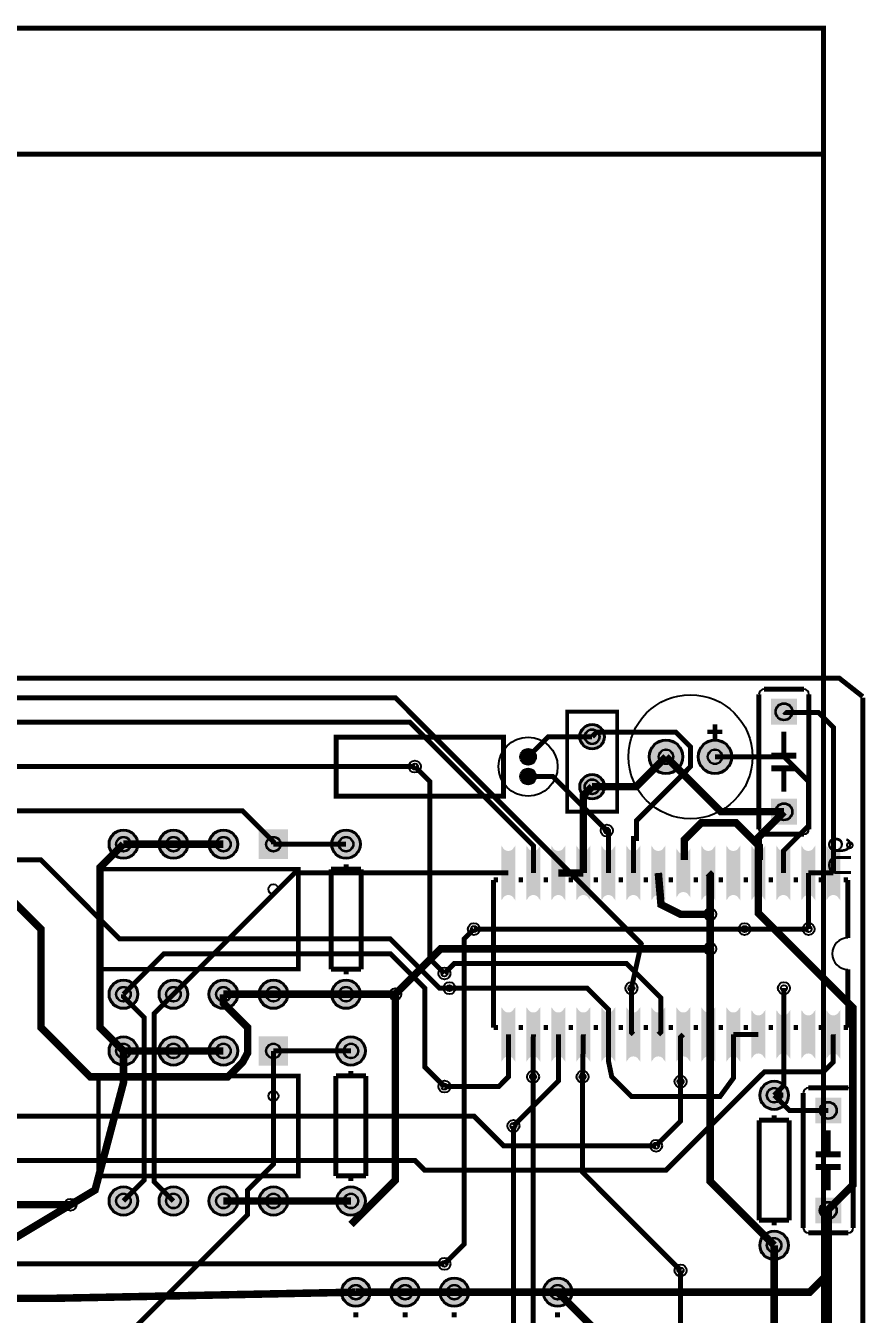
# Model space of a CAD drawing. Extents: x -5 to 4336, y -4444 to 320.
# Drawn here: x 2657 to 4336, y -2256 to 320 of the extents above; entities that cross this region are included whole.
import ezdxf

# ---------------------------------------------------------------- set-up
doc = ezdxf.new("R2010")
doc.units = 9
for name, color, linetype, true_color in [('BoardOutLine', 7, 'Continuous', 0xff00ff), ('BottomLayer', 7, 'Continuous', 0xff9900), ('BottomSilkLayer', 7, 'Continuous', 0x66cc33), ('BottomSolderMaskLayer', 7, 'Continuous', 0xaa00ff), ('Hole', 7, 'Continuous', 0x222222), ('Multi-Layer', 7, 'Continuous', 0xc0c0c0), ('TopLayer', 7, 'Continuous', 0xff0000), ('TopPasteMaskLayer', 7, 'Continuous', 0x808080), ('TopSilkLayer', 7, 'Continuous', 0xffcc00), ('TopSolderMaskLayer', 7, 'Continuous', 0x800080)]:
    doc.layers.add(name, color=color, linetype=linetype, true_color=true_color)
doc.styles.get("Standard").update_dxf_attribs({"font": 'arial.ttf'})

msp = doc.modelspace()

# ---------------------------------------------------------------- hatches: boundary and pattern name
at = {"layer": 'BottomSolderMaskLayer'}
for points in [[(4199.1, -1025.7), (4199.1, -1077.4), (4147.4, -1077.4), (4147.4, -1025.7)], [(3763.9, -1101.6, 1), (3814.9, -1101.6, 1)], [(3902.7, -1141.7, 1), (3971.7, -1141.7, 1)], [(4000.7, -1141.7, 1), (4069.7, -1141.7, 1)], [(3645.6, -1141.7, 1), (3677.2, -1141.7, 1)], [(3645.6, -1181.1, 1), (3677.2, -1181.1, 1)], [(3763.9, -1201.6, 1), (3814.9, -1201.6, 1)], [(4199.1, -1225.7), (4199.1, -1277.4), (4147.4, -1277.4), (4147.4, -1225.7)], [(2822.5, -1316.5, 1), (2881.5, -1316.5, 1)], [(2922.5, -1316.5, 1), (2981.5, -1316.5, 1)], [(3022.5, -1316.5, 1), (3081.5, -1316.5, 1)], [(3181.5, -1346), (3122.5, -1346), (3122.5, -1287), (3181.5, -1287)], [(3267.8, -1316.5, 1), (3326.8, -1316.5, 1)], [(2822.5, -1616.5, 1), (2881.5, -1616.5, 1)], [(2922.5, -1616.5, 1), (2981.5, -1616.5, 1)], [(3022.5, -1616.5, 1), (3081.5, -1616.5, 1)], [(3122.5, -1616.5, 1), (3181.5, -1616.5, 1)], [(3267.8, -1616.5, 1), (3326.8, -1616.5, 1)], [(2822.5, -1729.9, 1), (2881.5, -1729.9, 1)], [(2922.5, -1729.9, 1), (2981.5, -1729.9, 1)], [(3022.5, -1729.9, 1), (3081.5, -1729.9, 1)], [(3181.5, -1759.4), (3122.5, -1759.4), (3122.5, -1700.4), (3181.5, -1700.4)], [(3277.6, -1729.9, 1), (3336.6, -1729.9, 1)], [(4124, -1818.5, 1), (4183, -1818.5, 1)], [(4287.7, -1823), (4287.7, -1874.7), (4236, -1874.7), (4236, -1823)], [(2822.5, -2029.9, 1), (2881.5, -2029.9, 1)], [(2922.5, -2029.9, 1), (2981.5, -2029.9, 1)], [(3022.5, -2029.9, 1), (3081.5, -2029.9, 1)], [(3122.5, -2029.9, 1), (3181.5, -2029.9, 1)], [(3277.6, -2029.9, 1), (3336.6, -2029.9, 1)], [(4287.7, -2023), (4287.7, -2074.7), (4236, -2074.7), (4236, -2023)], [(4124, -2118.5, 1), (4183, -2118.5, 1)], [(3287.4, -2212.2, 1), (3346.4, -2212.2, 1)], [(3385.8, -2212.2, 1), (3444.8, -2212.2, 1)], [(3484.3, -2212.2, 1), (3543.3, -2212.2, 1)], [(3691, -2212.2, 1), (3750, -2212.2, 1)]]:
    msp.add_hatch(color=256, dxfattribs=at).paths.add_polyline_path(points)
at = {"layer": 'Multi-Layer'}
for points in [[(4197.1, -1027.7), (4197.1, -1075.4), (4149.4, -1075.4), (4149.4, -1027.7)], [(3765.9, -1101.6, 1), (3812.9, -1101.6, 1)], [(3647.6, -1141.7, 1), (3675.2, -1141.7, 1)], [(3904.7, -1141.7, 1), (3969.7, -1141.7, 1)], [(4002.7, -1141.7, 1), (4067.7, -1141.7, 1)], [(3647.6, -1181.1, 1), (3675.2, -1181.1, 1)], [(3765.9, -1201.6, 1), (3812.9, -1201.6, 1)], [(4197.1, -1227.7), (4197.1, -1275.4), (4149.4, -1275.4), (4149.4, -1227.7)], [(2824.5, -1316.5, 1), (2879.5, -1316.5, 1)], [(2924.5, -1316.5, 1), (2979.5, -1316.5, 1)], [(3024.5, -1316.5, 1), (3079.5, -1316.5, 1)], [(3179.5, -1344), (3124.5, -1344), (3124.5, -1289), (3179.5, -1289)], [(3269.8, -1316.5, 1), (3324.8, -1316.5, 1)], [(2824.5, -1616.5, 1), (2879.5, -1616.5, 1)], [(2924.5, -1616.5, 1), (2979.5, -1616.5, 1)], [(3024.5, -1616.5, 1), (3079.5, -1616.5, 1)], [(3124.5, -1616.5, 1), (3179.5, -1616.5, 1)], [(3269.8, -1616.5, 1), (3324.8, -1616.5, 1)], [(2824.5, -1729.9, 1), (2879.5, -1729.9, 1)], [(2924.5, -1729.9, 1), (2979.5, -1729.9, 1)], [(3024.5, -1729.9, 1), (3079.5, -1729.9, 1)], [(3179.5, -1757.4), (3124.5, -1757.4), (3124.5, -1702.4), (3179.5, -1702.4)], [(3279.6, -1729.9, 1), (3334.6, -1729.9, 1)], [(4126, -1818.5, 1), (4181, -1818.5, 1)], [(4285.7, -1825), (4285.7, -1872.7), (4238, -1872.7), (4238, -1825)], [(2824.5, -2029.9, 1), (2879.5, -2029.9, 1)], [(2924.5, -2029.9, 1), (2979.5, -2029.9, 1)], [(3024.5, -2029.9, 1), (3079.5, -2029.9, 1)], [(3124.5, -2029.9, 1), (3179.5, -2029.9, 1)], [(3279.6, -2029.9, 1), (3334.6, -2029.9, 1)], [(4285.7, -2025), (4285.7, -2072.7), (4238, -2072.7), (4238, -2025)], [(4126, -2118.5, 1), (4181, -2118.5, 1)], [(3289.4, -2212.2, 1), (3344.4, -2212.2, 1)], [(3387.8, -2212.2, 1), (3442.8, -2212.2, 1)], [(3486.3, -2212.2, 1), (3541.3, -2212.2, 1)], [(3693, -2212.2, 1), (3748, -2212.2, 1)]]:
    msp.add_hatch(color=256, dxfattribs=at).paths.add_polyline_path(points)
at = {"layer": 'TopLayer'}
for points in [[(3633.7, -1320.9, -0.785398), (3610, -1320.9), (3610, -1427.2, -0.785398), (3633.7, -1427.2)], [(3683.7, -1320.9, -0.785398), (3660, -1320.9), (3660, -1427.2, -0.785398), (3683.7, -1427.2)], [(3733.7, -1320.9, -0.785398), (3710, -1320.9), (3710, -1427.2, -0.785398), (3733.7, -1427.2)], [(3783.7, -1320.9, -0.785398), (3760, -1320.9), (3760, -1427.2, -0.785398), (3783.7, -1427.2)], [(3833.7, -1320.9, -0.785398), (3810, -1320.9), (3810, -1427.2, -0.785398), (3833.7, -1427.2)], [(3883.7, -1320.9, -0.785398), (3860, -1320.9), (3860, -1427.2, -0.785398), (3883.7, -1427.2)], [(3933.7, -1320.9, -0.785398), (3910, -1320.9), (3910, -1427.2, -0.785398), (3933.7, -1427.2)], [(3983.7, -1326.8, -0.785398), (3960, -1326.8), (3960, -1421.3, -0.785398), (3983.7, -1421.3)], [(4033.7, -1320.9, -0.785398), (4010, -1320.9), (4010, -1427.2, -0.785398), (4033.7, -1427.2)], [(4083.7, -1320.9, -0.785398), (4060, -1320.9), (4060, -1427.2, -0.785398), (4083.7, -1427.2)], [(4133.7, -1320.9, -0.785398), (4110, -1320.9), (4110, -1427.2, -0.785398), (4133.7, -1427.2)], [(4183.7, -1320.9, -0.785398), (4160, -1320.9), (4160, -1427.2, -0.785398), (4183.7, -1427.2)], [(4233.7, -1320.9, -0.785398), (4210, -1320.9), (4210, -1427.2, -0.785398), (4233.7, -1427.2)], [(4283.7, -1320.9, -0.785398), (4260, -1320.9), (4260, -1427.2, -0.785398), (4283.7, -1427.2)], [(3633.7, -1643.7, -0.785398), (3610, -1643.7), (3610, -1750, -0.785398), (3633.7, -1750)], [(3683.7, -1643.7, -0.785398), (3660, -1643.7), (3660, -1750, -0.785398), (3683.7, -1750)], [(3733.7, -1643.7, -0.785398), (3710, -1643.7), (3710, -1750, -0.785398), (3733.7, -1750)], [(3783.7, -1643.7, -0.785398), (3760, -1643.7), (3760, -1750, -0.785398), (3783.7, -1750)], [(3833.7, -1643.7, -0.785398), (3810, -1643.7), (3810, -1750, -0.785398), (3833.7, -1750)], [(3883.7, -1643.7, -0.785398), (3860, -1643.7), (3860, -1750, -0.785398), (3883.7, -1750)], [(3933.7, -1643.7, -0.785398), (3910, -1643.7), (3910, -1750, -0.785398), (3933.7, -1750)], [(3983.7, -1643.7, -0.785398), (3960, -1643.7), (3960, -1750, -0.785398), (3983.7, -1750)], [(4033.7, -1643.7, -0.785398), (4010, -1643.7), (4010, -1750, -0.785398), (4033.7, -1750)], [(4083.7, -1643.7, -0.785398), (4060, -1643.7), (4060, -1750, -0.785398), (4083.7, -1750)], [(4133.7, -1649.6, -0.785398), (4110, -1649.6), (4110, -1744.1, -0.785398), (4133.7, -1744.1)], [(4183.7, -1649.6, -0.785398), (4160, -1649.6), (4160, -1744.1, -0.785398), (4183.7, -1744.1)], [(4233.7, -1649.6, -0.785398), (4210, -1649.6), (4210, -1744.1, -0.785398), (4233.7, -1744.1)], [(4283.7, -1649.6, -0.785398), (4260, -1649.6), (4260, -1744.1, -0.785398), (4283.7, -1744.1)]]:
    msp.add_hatch(color=256, dxfattribs=at).paths.add_polyline_path(points)
at = {"layer": 'TopPasteMaskLayer'}
for points in [[(3633.7, -1320.9, -0.785398), (3610, -1320.9), (3610, -1427.2, -0.785398), (3633.7, -1427.2)], [(3683.7, -1320.9, -0.785398), (3660, -1320.9), (3660, -1427.2, -0.785398), (3683.7, -1427.2)], [(3733.7, -1320.9, -0.785398), (3710, -1320.9), (3710, -1427.2, -0.785398), (3733.7, -1427.2)], [(3783.7, -1320.9, -0.785398), (3760, -1320.9), (3760, -1427.2, -0.785398), (3783.7, -1427.2)], [(3833.7, -1320.9, -0.785398), (3810, -1320.9), (3810, -1427.2, -0.785398), (3833.7, -1427.2)], [(3883.7, -1320.9, -0.785398), (3860, -1320.9), (3860, -1427.2, -0.785398), (3883.7, -1427.2)], [(3933.7, -1320.9, -0.785398), (3910, -1320.9), (3910, -1427.2, -0.785398), (3933.7, -1427.2)], [(3983.7, -1326.8, -0.785398), (3960, -1326.8), (3960, -1421.3, -0.785398), (3983.7, -1421.3)], [(4033.7, -1320.9, -0.785398), (4010, -1320.9), (4010, -1427.2, -0.785398), (4033.7, -1427.2)], [(4083.7, -1320.9, -0.785398), (4060, -1320.9), (4060, -1427.2, -0.785398), (4083.7, -1427.2)], [(4133.7, -1320.9, -0.785398), (4110, -1320.9), (4110, -1427.2, -0.785398), (4133.7, -1427.2)], [(4183.7, -1320.9, -0.785398), (4160, -1320.9), (4160, -1427.2, -0.785398), (4183.7, -1427.2)], [(4233.7, -1320.9, -0.785398), (4210, -1320.9), (4210, -1427.2, -0.785398), (4233.7, -1427.2)], [(4283.7, -1320.9, -0.785398), (4260, -1320.9), (4260, -1427.2, -0.785398), (4283.7, -1427.2)], [(3633.7, -1643.7, -0.785398), (3610, -1643.7), (3610, -1750, -0.785398), (3633.7, -1750)], [(3683.7, -1643.7, -0.785398), (3660, -1643.7), (3660, -1750, -0.785398), (3683.7, -1750)], [(3733.7, -1643.7, -0.785398), (3710, -1643.7), (3710, -1750, -0.785398), (3733.7, -1750)], [(3783.7, -1643.7, -0.785398), (3760, -1643.7), (3760, -1750, -0.785398), (3783.7, -1750)], [(3833.7, -1643.7, -0.785398), (3810, -1643.7), (3810, -1750, -0.785398), (3833.7, -1750)], [(3883.7, -1643.7, -0.785398), (3860, -1643.7), (3860, -1750, -0.785398), (3883.7, -1750)], [(3933.7, -1643.7, -0.785398), (3910, -1643.7), (3910, -1750, -0.785398), (3933.7, -1750)], [(3983.7, -1643.7, -0.785398), (3960, -1643.7), (3960, -1750, -0.785398), (3983.7, -1750)], [(4033.7, -1643.7, -0.785398), (4010, -1643.7), (4010, -1750, -0.785398), (4033.7, -1750)], [(4083.7, -1643.7, -0.785398), (4060, -1643.7), (4060, -1750, -0.785398), (4083.7, -1750)], [(4133.7, -1649.6, -0.785398), (4110, -1649.6), (4110, -1744.1, -0.785398), (4133.7, -1744.1)], [(4183.7, -1649.6, -0.785398), (4160, -1649.6), (4160, -1744.1, -0.785398), (4183.7, -1744.1)], [(4233.7, -1649.6, -0.785398), (4210, -1649.6), (4210, -1744.1, -0.785398), (4233.7, -1744.1)], [(4283.7, -1649.6, -0.785398), (4260, -1649.6), (4260, -1744.1, -0.785398), (4283.7, -1744.1)]]:
    msp.add_hatch(color=256, dxfattribs=at).paths.add_polyline_path(points)
at = {"layer": 'TopSolderMaskLayer'}
for points in [[(4199.1, -1025.7), (4199.1, -1077.4), (4147.4, -1077.4), (4147.4, -1025.7)], [(3763.9, -1101.6, 1), (3814.9, -1101.6, 1)], [(3902.7, -1141.7, 1), (3971.7, -1141.7, 1)], [(4000.7, -1141.7, 1), (4069.7, -1141.7, 1)], [(3645.6, -1141.7, 1), (3677.2, -1141.7, 1)], [(3645.6, -1181.1, 1), (3677.2, -1181.1, 1)], [(3763.9, -1201.6, 1), (3814.9, -1201.6, 1)], [(4199.1, -1225.7), (4199.1, -1277.4), (4147.4, -1277.4), (4147.4, -1225.7)], [(2822.5, -1316.5, 1), (2881.5, -1316.5, 1)], [(2922.5, -1316.5, 1), (2981.5, -1316.5, 1)], [(3022.5, -1316.5, 1), (3081.5, -1316.5, 1)], [(3181.5, -1346), (3122.5, -1346), (3122.5, -1287), (3181.5, -1287)], [(3267.8, -1316.5, 1), (3326.8, -1316.5, 1)], [(3635.7, -1319.2, -0.785398), (3608, -1319.2), (3608, -1428.8, -0.785398), (3635.7, -1428.8)], [(3685.7, -1319.2, -0.785398), (3658, -1319.2), (3658, -1428.8, -0.785398), (3685.7, -1428.8)], [(3735.7, -1319.2, -0.785398), (3708, -1319.2), (3708, -1428.8, -0.785398), (3735.7, -1428.8)], [(3785.7, -1319.2, -0.785398), (3758, -1319.2), (3758, -1428.8, -0.785398), (3785.7, -1428.8)], [(3835.7, -1319.2, -0.785398), (3808, -1319.2), (3808, -1428.8, -0.785398), (3835.7, -1428.8)], [(3885.7, -1319.2, -0.785398), (3858, -1319.2), (3858, -1428.8, -0.785398), (3885.7, -1428.8)], [(3935.7, -1319.2, -0.785398), (3908, -1319.2), (3908, -1428.8, -0.785398), (3935.7, -1428.8)], [(3985.7, -1325.2, -0.785398), (3958, -1325.2), (3958, -1422.9, -0.785398), (3985.7, -1422.9)], [(4035.7, -1319.2, -0.785398), (4008, -1319.2), (4008, -1428.8, -0.785398), (4035.7, -1428.8)], [(4085.7, -1319.2, -0.785398), (4058, -1319.2), (4058, -1428.8, -0.785398), (4085.7, -1428.8)], [(4135.7, -1319.2, -0.785398), (4108, -1319.2), (4108, -1428.8, -0.785398), (4135.7, -1428.8)], [(4185.7, -1319.2, -0.785398), (4158, -1319.2), (4158, -1428.8, -0.785398), (4185.7, -1428.8)], [(4235.7, -1319.2, -0.785398), (4208, -1319.2), (4208, -1428.8, -0.785398), (4235.7, -1428.8)], [(4285.7, -1319.2, -0.785398), (4258, -1319.2), (4258, -1428.8, -0.785398), (4285.7, -1428.8)], [(2822.5, -1616.5, 1), (2881.5, -1616.5, 1)], [(2922.5, -1616.5, 1), (2981.5, -1616.5, 1)], [(3022.5, -1616.5, 1), (3081.5, -1616.5, 1)], [(3122.5, -1616.5, 1), (3181.5, -1616.5, 1)], [(3267.8, -1616.5, 1), (3326.8, -1616.5, 1)], [(3635.7, -1642.1, -0.785398), (3608, -1642.1), (3608, -1751.6, -0.785398), (3635.7, -1751.6)], [(3685.7, -1642.1, -0.785398), (3658, -1642.1), (3658, -1751.6, -0.785398), (3685.7, -1751.6)], [(3735.7, -1642.1, -0.785398), (3708, -1642.1), (3708, -1751.6, -0.785398), (3735.7, -1751.6)], [(3785.7, -1642.1, -0.785398), (3758, -1642.1), (3758, -1751.6, -0.785398), (3785.7, -1751.6)], [(3835.7, -1642.1, -0.785398), (3808, -1642.1), (3808, -1751.6, -0.785398), (3835.7, -1751.6)], [(3885.7, -1642.1, -0.785398), (3858, -1642.1), (3858, -1751.6, -0.785398), (3885.7, -1751.6)], [(3935.7, -1642.1, -0.785398), (3908, -1642.1), (3908, -1751.6, -0.785398), (3935.7, -1751.6)], [(3985.7, -1642.1, -0.785398), (3958, -1642.1), (3958, -1751.6, -0.785398), (3985.7, -1751.6)], [(4035.7, -1642.1, -0.785398), (4008, -1642.1), (4008, -1751.6, -0.785398), (4035.7, -1751.6)], [(4085.7, -1642.1, -0.785398), (4058, -1642.1), (4058, -1751.6, -0.785398), (4085.7, -1751.6)], [(4135.7, -1648, -0.785398), (4108, -1648), (4108, -1745.7, -0.785398), (4135.7, -1745.7)], [(4185.7, -1648, -0.785398), (4158, -1648), (4158, -1745.7, -0.785398), (4185.7, -1745.7)], [(4235.7, -1648, -0.785398), (4208, -1648), (4208, -1745.7, -0.785398), (4235.7, -1745.7)], [(4285.7, -1648, -0.785398), (4258, -1648), (4258, -1745.7, -0.785398), (4285.7, -1745.7)], [(2822.5, -1729.9, 1), (2881.5, -1729.9, 1)], [(2922.5, -1729.9, 1), (2981.5, -1729.9, 1)], [(3022.5, -1729.9, 1), (3081.5, -1729.9, 1)], [(3181.5, -1759.4), (3122.5, -1759.4), (3122.5, -1700.4), (3181.5, -1700.4)], [(3277.6, -1729.9, 1), (3336.6, -1729.9, 1)], [(4124, -1818.5, 1), (4183, -1818.5, 1)], [(4287.7, -1823), (4287.7, -1874.7), (4236, -1874.7), (4236, -1823)], [(2822.5, -2029.9, 1), (2881.5, -2029.9, 1)], [(2922.5, -2029.9, 1), (2981.5, -2029.9, 1)], [(3022.5, -2029.9, 1), (3081.5, -2029.9, 1)], [(3122.5, -2029.9, 1), (3181.5, -2029.9, 1)], [(3277.6, -2029.9, 1), (3336.6, -2029.9, 1)], [(4287.7, -2023), (4287.7, -2074.7), (4236, -2074.7), (4236, -2023)], [(4124, -2118.5, 1), (4183, -2118.5, 1)], [(3287.4, -2212.2, 1), (3346.4, -2212.2, 1)], [(3385.8, -2212.2, 1), (3444.8, -2212.2, 1)], [(3484.3, -2212.2, 1), (3543.3, -2212.2, 1)], [(3691, -2212.2, 1), (3750, -2212.2, 1)]]:
    msp.add_hatch(color=256, dxfattribs=at).paths.add_polyline_path(points)

# ---------------------------------------------------------------- linework, layer by layer
at = {"layer": 'BoardOutLine', "const_width": 10}
for points in [[(2283.5, -984.3), (4283.5, -984.3), (4330.7, -1021.4)], [(4330.7, -1023.6), (4330.7, -3612.2)]]:
    msp.add_lwpolyline(points, dxfattribs=at)
at = {"layer": 'BottomLayer'}
for points, const_width in [([(2303.1, -1023.6), (3395.7, -1023.6), (3887.7, -1515.6), (3868.1, -1604.3)], 10), ([(3435, -1161.4), (3464.6, -1190.9), (3464.6, -1545.3), (3494.1, -1574.8), (3494.1, -1574.8)], 10), ([(3937.2, -1141.7), (4047.1, -1251.6), (4173.2, -1251.6)], 15), ([(3818.9, -1289.4), (3710.6, -1181.1), (3661.4, -1181.1)], 10), ([(3503.9, -1604.3), (3484.3, -1604.3), (3385.9, -1506), (2844.5, -1506), (2687, -1348), (2214.6, -1348.4)], 10), ([(4025.6, -1456.7), (4025.6, -1525.6), (4025.6, -1525.6)], 15), ([(3553.1, -1486.2), (3533.5, -1505.9), (3533.5, -2116.1), (3494.1, -2155.5)], 10), ([(4094.5, -1486.2), (4094.5, -1486.2), (4222.4, -1486.2)], 10), ([(4025.6, -1525.6), (4025.6, -1990.6), (4153.5, -2118.5)], 15), ([(2852, -1616.5), (2933.1, -1535.4), (3385.8, -1535.4), (3454.7, -1604.3), (3454.7, -1761.8), (3494.1, -1801.2)], 10), ([(2852, -2029.9), (2893.7, -1988.2), (2893.7, -1663.4), (2852, -1621.6), (2852, -1616.5)], 10), ([(2952, -1616.5), (2913.4, -1655.1), (2913.4, -1991.3), (2952, -2029.9)], 10), ([(3395.7, -1616.5), (3395.7, -1988.2), (3307.1, -2076.8)], 15), ([(4153.5, -1818.5), (4173.2, -1798.8), (4173.2, -1604.3)], 10), ([(2411.4, -3257.9), (2411.4, -3257.9), (2716.5, -3257.9), (2765.7, -3208.7), (2765.7, -2391.7), (3100.4, -2057.1), (3100.4, -2007.9), (3152, -1956.3), (3152, -1729.9)], 10), ([(2746.1, -2037.4), (2746.1, -2037.4), (2795.3, -2007.9), (2852, -1793.7), (2852, -1729.9)], 15), ([(3672, -3257.3), (3570.3, -3155.7), (3570.3, -2902.3), (3671.3, -2801.4), (3671.3, -1781.5)], 10), ([(3966.5, -2168.8), (3770.4, -1972.7), (3770.4, -1781.5)], 10), ([(3917.3, -1919.3), (3966.5, -1870.1), (3966.5, -1791.3)], 10), ([(3582.7, -3297.2), (3467.7, -3182.2), (3467.7, -2870.6), (3632.6, -2705.7), (3631.9, -1879.9)], 10), ([(4261.8, -2048.8), (4261.8, -2175.2), (4224.8, -2212.2), (3720.5, -2212.2)], 15)]:
    msp.add_lwpolyline(points, dxfattribs=dict(at, const_width=const_width))
at = {"layer": 'BottomSilkLayer', "const_width": 10}
msp.add_lwpolyline([(2283.5, 314.9), (4252, 314.9), (4252, -3070.9), (2283.5, -3070.9), (2283.5, 314.9)], close=True, dxfattribs=at)
msp.add_lwpolyline([(2283.5, 62.9), (4252, 63)], dxfattribs=at)
at = {"layer": 'BottomSolderMaskLayer'}
for centre, radius in [((4173.2, -1051.6), 17.3), ((3789.4, -1101.6), 25.5), ((3789.4, -1101.6), 15.2), ((3937.2, -1141.7), 34.5), ((4035.2, -1141.7), 34.5), ((3661.4, -1141.7), 15.8), ((3661.4, -1141.7), 9.02), ((3937.2, -1141.7), 14.9), ((4035.2, -1141.7), 14.9), ((3661.4, -1181.1), 15.8), ((3661.4, -1181.1), 9.02), ((3789.4, -1201.6), 25.5), ((3789.4, -1201.6), 15.2), ((4173.2, -1251.6), 17.3), ((2852, -1316.5), 29.5), ((2952, -1316.5), 29.5), ((3052, -1316.5), 29.5), ((3297.2, -1316.5), 29.5), ((2852, -1316.5), 15), ((2952, -1316.5), 15), ((3052, -1316.5), 15), ((3152, -1316.5), 15), ((3297.2, -1316.5), 15), ((2852, -1616.5), 29.5), ((2952, -1616.5), 29.5), ((3052, -1616.5), 29.5), ((3152, -1616.5), 29.5), ((3297.2, -1616.5), 29.5), ((2852, -1616.5), 15), ((2952, -1616.5), 15), ((3052, -1616.5), 15), ((3152, -1616.5), 15), ((3297.2, -1616.5), 15), ((2852, -1729.9), 29.5), ((2852, -1729.9), 15), ((2952, -1729.9), 29.5), ((2952, -1729.9), 15), ((3052, -1729.9), 29.5), ((3052, -1729.9), 15), ((3152, -1729.9), 15), ((3307.1, -1729.9), 29.5), ((3307.1, -1729.9), 15), ((4153.5, -1818.5), 29.5), ((4153.5, -1818.5), 15), ((4261.8, -1848.8), 17.3), ((2852, -2029.9), 29.5), ((2952, -2029.9), 29.5), ((3052, -2029.9), 29.5), ((3152, -2029.9), 29.5), ((3307.1, -2029.9), 29.5), ((2852, -2029.9), 15), ((2952, -2029.9), 15), ((3052, -2029.9), 15), ((3152, -2029.9), 15), ((3307.1, -2029.9), 15), ((4261.8, -2048.8), 17.3), ((4153.5, -2118.5), 29.5), ((4153.5, -2118.5), 15), ((3316.9, -2212.2), 29.5), ((3415.3, -2212.2), 29.5), ((3513.8, -2212.2), 29.5), ((3720.5, -2212.2), 29.5), ((3316.9, -2212.2), 15), ((3415.4, -2212.2), 15), ((3513.8, -2212.2), 15), ((3720.5, -2212.2), 15)]:
    msp.add_circle(centre, radius, dxfattribs=at)
at = {"layer": 'Hole'}
for centre in [(3435, -1161.4), (3818.9, -1289.4), (4025.6, -1456.7), (3553.1, -1486.2), (4094.5, -1486.2), (4222.4, -1486.2), (4025.6, -1525.6), (3494.1, -1574.8), (3395.7, -1616.5), (3503.9, -1604.3), (3868.1, -1604.3), (4173.2, -1604.3), (3671.3, -1781.5), (3770.4, -1781.5), (3494.1, -1801.2), (3966.5, -1791.3), (3631.9, -1879.9), (3917.3, -1919.3), (2746.1, -2037.4), (3494.1, -2155.5), (3966.5, -2168.8)]:
    msp.add_circle(centre, 6, dxfattribs=at)
at = {"layer": 'Multi-Layer'}
for centre, radius in [((4173.2, -1051.6), 16), ((3789.4, -1101.6), 23.5), ((3789.4, -1101.6), 14), ((3661.4, -1141.7), 13.8), ((3937.2, -1141.7), 32.5), ((3937.2, -1141.7), 14), ((4035.2, -1141.7), 32.5), ((4035.2, -1141.7), 14), ((3435, -1161.4), 12), ((3661.4, -1141.7), 7.87), ((3661.4, -1181.1), 13.8), ((3661.4, -1181.1), 7.87), ((3789.4, -1201.6), 23.5), ((3789.4, -1201.6), 14), ((4173.2, -1251.6), 16), ((3818.9, -1289.4), 12), ((2852, -1316.5), 27.5), ((2852, -1316.5), 14), ((2952, -1316.5), 27.5), ((2952, -1316.5), 14), ((3052, -1316.5), 27.5), ((3052, -1316.5), 14), ((3152, -1316.5), 14), ((3297.2, -1316.5), 27.5), ((3297.2, -1316.5), 14), ((4025.6, -1456.7), 12), ((3553.1, -1486.2), 12), ((4094.5, -1486.2), 12), ((4222.4, -1486.2), 12), ((4025.6, -1525.6), 12), ((3494.1, -1574.8), 12), ((2852, -1616.5), 27.5), ((2952, -1616.5), 27.5), ((3052, -1616.5), 27.5), ((3152, -1616.5), 27.5), ((3297.2, -1616.5), 27.5), ((3503.9, -1604.3), 12), ((3868.1, -1604.3), 12), ((4173.2, -1604.3), 12), ((2852, -1616.5), 14), ((2952, -1616.5), 14), ((3052, -1616.5), 14), ((3152, -1616.5), 14), ((3297.2, -1616.5), 14), ((3395.7, -1616.5), 12), ((2852, -1729.9), 27.5), ((2852, -1729.9), 14), ((2952, -1729.9), 27.5), ((2952, -1729.9), 14), ((3052, -1729.9), 27.5), ((3052, -1729.9), 14), ((3152, -1729.9), 14), ((3307.1, -1729.9), 27.5), ((3307.1, -1729.9), 14), ((3671.3, -1781.5), 12), ((3770.4, -1781.5), 12), ((3494.1, -1801.2), 12), ((3966.5, -1791.3), 12), ((4153.5, -1818.5), 27.5), ((4153.5, -1818.5), 14), ((4261.8, -1848.8), 16), ((3631.9, -1879.9), 12), ((3917.3, -1919.3), 12), ((2852, -2029.9), 27.5), ((2952, -2029.9), 27.5), ((3052, -2029.9), 27.5), ((3152, -2029.9), 27.5), ((3307.1, -2029.9), 27.5), ((2746.1, -2037.4), 12), ((2852, -2029.9), 14), ((2952, -2029.9), 14), ((3052, -2029.9), 14), ((3152, -2029.9), 14), ((3307.1, -2029.9), 14), ((4261.8, -2048.8), 16), ((4153.5, -2118.5), 27.5), ((4153.5, -2118.5), 14), ((3494.1, -2155.5), 12), ((3966.5, -2168.8), 12), ((3316.9, -2212.2), 27.5), ((3415.3, -2212.2), 27.5), ((3513.8, -2212.2), 27.5), ((3720.5, -2212.2), 27.5), ((3316.9, -2212.2), 14), ((3415.4, -2212.2), 14), ((3513.8, -2212.2), 14), ((3720.5, -2212.2), 14)]:
    msp.add_circle(centre, radius, dxfattribs=at)
at = {"layer": 'TopLayer'}
for points, const_width in [([(1602, -964.6), (1729.9, -1092.5), (2037.4, -1092.5), (2057.1, -1072.8), (3425.2, -1072.8), (3671.9, -1319.5), (3671.9, -1374)], 10), ([(4173.2, -1051.6), (4174.8, -1053.2), (4242.1, -1053.2), (4271.9, -1082.9), (4271.9, -1374)], 10), ([(3661.4, -1141.7), (3701.6, -1101.6), (3789.4, -1101.6)], 10), ([(3789.4, -1101.6), (3798.4, -1092.5), (3956.7, -1092.5), (3986.2, -1122), (3986.2, -1161.4), (3878, -1269.7), (3878, -1305.3), (3871.9, -1305.3), (3871.9, -1374)], 10), ([(2116.1, -1151.6), (2126, -1161.4), (3435, -1161.4)], 10), ([(3937.2, -1141.7), (3877.4, -1201.6), (3789.4, -1201.6)], 15), ([(4035.2, -1141.7), (4173.2, -1141.7), (4222.4, -1190.9), (4222.4, -1279.5), (4171.9, -1330.1), (4171.9, -1374)], 10), ([(3789.4, -1201.6), (3771.9, -1219.1), (3771.9, -1374)], 15), ([(563, -1336.6), (584.6, -1358.3), (1574.8, -1358.3), (1683.1, -1250), (3090.6, -1250), (3152, -1311.4), (3152, -1316.5)], 10), ([(4173.2, -1251.6), (4121.9, -1302.9), (4121.9, -1374)], 15), ([(3818.9, -1289.4), (3821.9, -1292.3), (3821.9, -1374)], 10), ([(4124, -1348.4), (4124, -1320.7), (4076.9, -1273.6), (4043.6, -1273.6), (4008, -1273.6), (3974, -1307.7), (3974, -1348.4)], 15), ([(2852, -1729.9), (2805.1, -1683.1), (2805.1, -1363.4), (2852, -1316.5)], 15), ([(2852, -1316.5), (2952, -1316.5)], 15), ([(2952, -1316.5), (3052, -1316.5)], 15), ([(3152, -1316.5), (3297.2, -1316.5)], 10), ([(3052, -1616.5), (3052, -1634.6), (3100.4, -1683.1), (3100.4, -1734), (3090.6, -1752), (3061, -1781.5), (2785.4, -1781.5), (2687, -1683.1), (2687, -1486.2), (2559.1, -1358.3), (2126, -1358.3), (2116.1, -1348.4)], 15), ([(2952, -1616.5), (3194.5, -1374), (3621.9, -1374)], 10), ([(3721.9, -1374), (3771.9, -1374)], 15), ([(3921.9, -1374), (3927.2, -1437), (3966.5, -1456.7), (4025.6, -1456.7)], 15), ([(4021.9, -1374), (4025.6, -1377.7), (4025.6, -1456.7)], 15), ([(4121.9, -1374), (4121.9, -1454.5), (4311, -1643.7), (4311, -1998), (4261.8, -2047.2), (4261.8, -2048.8)], 15), ([(4221.9, -1374), (4222.4, -1486.2)], 10), ([(4271.9, -1374), (4221.9, -1374)], 10), ([(3553.1, -1486.2), (4094.5, -1486.2)], 10), ([(3395.7, -1616.5), (3486.6, -1525.6), (4025.6, -1525.6)], 15), ([(4025.6, -1525.6), (4025.6, -1693.1), (4021.9, -1696.8)], 10), ([(3921.9, -1697), (3927.2, -1692), (3927.2, -1624), (3858.3, -1555.1), (3513.8, -1555.1), (3494.1, -1574.8)], 10), ([(3052, -1616.5), (3152, -1616.5)], 15), ([(3152, -1616.5), (3297.2, -1616.5)], 15), ([(3297.2, -1616.5), (3395.7, -1616.5)], 15), ([(3503.9, -1604.3), (3779.5, -1604.3), (3821.9, -1646.7), (3821.9, -1696.8)], 10), ([(3871.9, -1696.8), (3868.1, -1693.1), (3868.1, -1604.3)], 10), ([(4171.9, -1696.8), (4173.2, -1695.5), (4173.2, -1604.3)], 10), ([(1842.1, -1978.3), (1852, -1988.2), (2155.5, -1988.2), (2194.9, -1948.8), (3435, -1948.8), (3454.7, -1968.5), (3937, -1968.5), (4133.9, -1771.7), (4252, -1771.7), (4271.7, -1752), (4271.9, -1696.8)], 10), ([(3621.9, -1696.8), (3622, -1781.5), (3602.4, -1801.2), (3494.1, -1801.2)], 10), ([(3721.9, -1696.8), (3721.9, -1790), (3631.9, -1879.9), (3631.9, -1879.9)], 10), ([(3671.9, -1696.8), (3671.3, -1781.5)], 10), ([(3770.4, -1781.5), (3771.9, -1696.8)], 10), ([(4071.9, -1696.8), (4071.9, -1784.4), (4045.3, -1820.9), (3868.1, -1820.9), (3828.7, -1781.5), (3821.9, -1749), (3821.9, -1696.8)], 10), ([(3971.9, -1696.8), (3966.5, -1702.2), (3966.5, -1791.3)], 10), ([(4121.9, -1696.8), (4071.9, -1696.8)], 10), ([(2852, -1729.9), (2952, -1729.9)], 15), ([(2952, -1729.9), (3052, -1729.9)], 15), ([(3152, -1729.9), (3307.1, -1729.9)], 10), ([(4153.5, -1818.5), (4183.9, -1848.8), (4261.8, -1848.8)], 10), ([(4171.9, -1818.5), (4153.5, -1818.5)], 10), ([(2116.1, -1879.9), (2135.8, -1860.2), (3553.1, -1860.2), (3612.2, -1919.3), (3917.3, -1919.3)], 10), ([(2261.4, -2086.6), (2310.6, -2037.4), (2746.1, -2037.4)], 15), ([(2746.1, -2037.4), (2598.4, -2126), (2500, -2135.8), (2480.3, -2175.2), (2509.8, -2224.4), (2716.5, -2224.4), (3316.9, -2212.2)], 15), ([(3152, -2029.9), (3052, -2029.9)], 15), ([(3307.1, -2029.9), (3152, -2029.9)], 15), ([(4261.8, -2047.2), (4261.8, -3592.5), (3464.6, -4389.8), (2802.8, -4389.8), (2527.2, -4114.2)], 15), ([(4153.5, -2118.5), (4153.5, -2874)], 15), ([(2561.4, -2175.2), (2581.1, -2155.5), (3494.1, -2155.5)], 10), ([(3385.8, -3263), (3429.9, -3307.1), (3503.9, -3307.1), (3533.5, -3277.6), (3533.5, -3248), (3563, -3218.5), (3602.4, -3218.5), (3631.9, -3248), (3631.9, -3297.2), (3651.6, -3316.9), (3720.5, -3316.9), (3966.5, -3070.9), (3966.5, -2168.8)], 10), ([(3316.9, -2212.2), (3415.3, -2212.2)], 15), ([(3415.3, -2212.2), (3513.8, -2212.2)], 15), ([(3513.8, -2212.2), (3720.5, -2212.2)], 15), ([(3720.5, -2212.2), (3817.8, -2309.5), (3817.8, -2992.4)], 15)]:
    msp.add_lwpolyline(points, dxfattribs=dict(at, const_width=const_width))
at = {"layer": 'TopSilkLayer'}
for points, const_width in [([(4213.2, -1006.6), (4133.2, -1006.6)], 10), ([(4123.2, -1016.6), (4123.2, -1286.6)], 10), ([(4223.2, -1286.6), (4223.2, -1016.6)], 10), ([(4035.2, -1106.7), (4035.2, -1076.7)], 9), ([(4050.2, -1091.7), (4020.2, -1091.7)], 9), ([(4173.2, -1139.6), (4173.2, -1091.6)], 10), ([(4173.2, -1139.6), (4148.2, -1139.6)], 12), ([(4173.2, -1164.6), (4148.2, -1164.6)], 12), ([(4198.2, -1139.6), (4173.2, -1139.6)], 12), ([(4198.2, -1164.6), (4173.2, -1164.6)], 12), ([(4173.2, -1164.6), (4173.2, -1211.6)], 10), ([(4133.2, -1296.6), (4213.2, -1296.6)], 10), ([(3267.2, -1566.5), (3267.2, -1366.5)], 10), ([(3267.2, -1366.5), (3297.2, -1366.5)], 10), ([(3297.2, -1366.5), (3297.2, -1356.5)], 10), ([(3297.2, -1366.5), (3327.2, -1366.5)], 10), ([(3327.2, -1366.5), (3327.2, -1566.5)], 10), ([(3592.5, -1683.1), (3592.5, -1387.8)], 10), ([(3600.9, -1387.8), (3592.5, -1387.8)], 10), ([(3650.9, -1387.8), (3642.8, -1387.8)], 10), ([(3700.9, -1387.8), (3692.8, -1387.8)], 10), ([(3750.9, -1387.8), (3742.8, -1387.8)], 10), ([(3800.9, -1387.8), (3792.8, -1387.8)], 10), ([(3850.9, -1387.8), (3842.8, -1387.8)], 10), ([(3900.9, -1387.8), (3892.8, -1387.8)], 10), ([(3950.9, -1387.8), (3942.8, -1387.8)], 10), ([(4000.9, -1387.8), (3992.8, -1387.8)], 10), ([(4050.9, -1387.8), (4042.8, -1387.8)], 10), ([(4100.9, -1387.8), (4092.8, -1387.8)], 10), ([(4150.9, -1387.8), (4142.8, -1387.8)], 10), ([(4200.9, -1387.8), (4192.8, -1387.8)], 10), ([(4250.9, -1387.8), (4242.8, -1387.8)], 10), ([(4301.2, -1387.8), (4292.8, -1387.8)], 10), ([(4301.2, -1387.8), (4301.2, -1503.9)], 10), ([(3297.2, -1566.5), (3267.2, -1566.5)], 10), ([(3327.2, -1566.5), (3297.2, -1566.5)], 10), ([(3297.2, -1566.5), (3297.2, -1576.5)], 10), ([(4301.2, -1683.1), (4301.2, -1566.9)], 10), ([(3600.9, -1683.1), (3592.5, -1683.1)], 10), ([(3650.9, -1683.1), (3642.8, -1683.1)], 10), ([(3700.9, -1683.1), (3692.8, -1683.1)], 10), ([(3750.9, -1683.1), (3742.8, -1683.1)], 10), ([(3800.9, -1683.1), (3792.8, -1683.1)], 10), ([(3850.9, -1683.1), (3842.8, -1683.1)], 10), ([(3900.9, -1683.1), (3892.8, -1683.1)], 10), ([(3950.9, -1683.1), (3942.8, -1683.1)], 10), ([(4000.9, -1683.1), (3992.8, -1683.1)], 10), ([(4050.9, -1683.1), (4042.8, -1683.1)], 10), ([(4100.9, -1683.1), (4092.8, -1683.1)], 10), ([(4150.9, -1683.1), (4142.8, -1683.1)], 10), ([(4200.9, -1683.1), (4192.8, -1683.1)], 10), ([(4250.9, -1683.1), (4242.8, -1683.1)], 10), ([(4301.2, -1683.1), (4292.8, -1683.1)], 10), ([(3277.1, -1979.9), (3277.1, -1779.9)], 10), ([(3277.1, -1779.9), (3307.1, -1779.9)], 10), ([(3307.1, -1779.9), (3307.1, -1769.9)], 10), ([(3307.1, -1779.9), (3337.1, -1779.9)], 10), ([(3337.1, -1779.9), (3337.1, -1979.9)], 10), ([(4301.8, -1803.8), (4221.8, -1803.8)], 10), ([(4211.8, -1813.8), (4211.8, -2083.8)], 10), ([(4311.8, -2083.8), (4311.8, -1813.8)], 10), ([(4153.5, -1868.5), (4153.5, -1858.5)], 10), ([(4123.5, -2068.5), (4123.5, -1868.5)], 10), ([(4123.5, -1868.5), (4153.5, -1868.5)], 10), ([(4153.5, -1868.5), (4183.5, -1868.5)], 10), ([(4183.5, -1868.5), (4183.5, -2068.5)], 10), ([(4261.8, -1936.8), (4261.8, -1888.8)], 10), ([(4261.8, -1936.8), (4236.8, -1936.8)], 12), ([(4286.8, -1936.8), (4261.8, -1936.8)], 12), ([(4261.8, -1961.8), (4236.8, -1961.8)], 12), ([(4286.8, -1961.8), (4261.8, -1961.8)], 12), ([(4261.8, -1961.8), (4261.8, -2008.8)], 10), ([(3307.1, -1979.9), (3277.1, -1979.9)], 10), ([(3337.1, -1979.9), (3307.1, -1979.9)], 10), ([(3307.1, -1979.9), (3307.1, -1989.9)], 10), ([(4153.5, -2068.5), (4123.5, -2068.5)], 10), ([(4183.5, -2068.5), (4153.5, -2068.5)], 10), ([(4153.5, -2068.5), (4153.5, -2078.5)], 10), ([(4221.8, -2093.8), (4301.8, -2093.8)], 10), ([(3316.9, -2262.2), (3316.9, -2252.2)], 10), ([(3415.4, -2262.2), (3415.4, -2252.2)], 10), ([(3513.8, -2262.2), (3513.8, -2252.2)], 10), ([(3720.5, -2262.2), (3720.5, -2252.2)], 10)]:
    msp.add_lwpolyline(points, dxfattribs=dict(at, const_width=const_width))
for points, const_width in [([(3739.5, -1051.7), (3739.5, -1251.7), (3839.5, -1251.7), (3839.5, -1051.7), (3739.5, -1051.7)], 7.9), ([(3277.6, -1102.4), (3612.2, -1102.4), (3612.2, -1220.5), (3277.6, -1220.5), (3277.6, -1102.4)], 10), ([(3202, -1366.5), (2802, -1366.5), (2802, -1566.5), (3202, -1566.5), (3202, -1366.5)], 9), ([(3202, -1779.9), (2802, -1779.9), (2802, -1979.9), (3202, -1979.9), (3202, -1779.9)], 9)]:
    msp.add_lwpolyline(points, close=True, dxfattribs=dict(at, const_width=const_width))
for centre, radius in [((3986.2, -1141.7), 124), ((3661.4, -1161.4), 59.1), ((3152, -1406.5), 10), ((3152, -1819.9), 10)]:
    msp.add_circle(centre, radius, dxfattribs=at)
for centre, radius, start, end in [((4133.2, -1016.6), 10, 90, 180), ((4213.2, -1016.6), 10, 0, 90), ((4133.2, -1286.6), 10, 180, 270), ((4213.2, -1286.6), 10, 270, 0), ((4305.1, -1318.6), 5.91, 270.4851, 270), ((4301.2, -1535.4), 31.5, 90, 270), ((4221.8, -1813.8), 10, 90, 180), ((4301.8, -1813.8), 10, 0, 90), ((4221.8, -2083.8), 10, 180, 270), ((4301.8, -2083.8), 10, 270, 0)]:
    msp.add_arc(centre, radius, start, end, dxfattribs=at)
at = {"layer": 'TopSolderMaskLayer'}
for centre, radius in [((4173.2, -1051.6), 17.3), ((3789.4, -1101.6), 25.5), ((3789.4, -1101.6), 15.2), ((3937.2, -1141.7), 34.5), ((4035.2, -1141.7), 34.5), ((3661.4, -1141.7), 15.8), ((3661.4, -1141.7), 9.02), ((3937.2, -1141.7), 14.9), ((4035.2, -1141.7), 14.9), ((3661.4, -1181.1), 15.8), ((3661.4, -1181.1), 9.02), ((3789.4, -1201.6), 25.5), ((3789.4, -1201.6), 15.2), ((4173.2, -1251.6), 17.3), ((2852, -1316.5), 29.5), ((2952, -1316.5), 29.5), ((3052, -1316.5), 29.5), ((3297.2, -1316.5), 29.5), ((2852, -1316.5), 15), ((2952, -1316.5), 15), ((3052, -1316.5), 15), ((3152, -1316.5), 15), ((3297.2, -1316.5), 15), ((2852, -1616.5), 29.5), ((2952, -1616.5), 29.5), ((3052, -1616.5), 29.5), ((3152, -1616.5), 29.5), ((3297.2, -1616.5), 29.5), ((2852, -1616.5), 15), ((2952, -1616.5), 15), ((3052, -1616.5), 15), ((3152, -1616.5), 15), ((3297.2, -1616.5), 15), ((2852, -1729.9), 29.5), ((2852, -1729.9), 15), ((2952, -1729.9), 29.5), ((2952, -1729.9), 15), ((3052, -1729.9), 29.5), ((3052, -1729.9), 15), ((3152, -1729.9), 15), ((3307.1, -1729.9), 29.5), ((3307.1, -1729.9), 15), ((4153.5, -1818.5), 29.5), ((4153.5, -1818.5), 15), ((4261.8, -1848.8), 17.3), ((2852, -2029.9), 29.5), ((2952, -2029.9), 29.5), ((3052, -2029.9), 29.5), ((3152, -2029.9), 29.5), ((3307.1, -2029.9), 29.5), ((2852, -2029.9), 15), ((2952, -2029.9), 15), ((3052, -2029.9), 15), ((3152, -2029.9), 15), ((3307.1, -2029.9), 15), ((4261.8, -2048.8), 17.3), ((4153.5, -2118.5), 29.5), ((4153.5, -2118.5), 15), ((3316.9, -2212.2), 29.5), ((3415.3, -2212.2), 29.5), ((3513.8, -2212.2), 29.5), ((3720.5, -2212.2), 29.5), ((3316.9, -2212.2), 15), ((3415.4, -2212.2), 15), ((3513.8, -2212.2), 15), ((3720.5, -2212.2), 15)]:
    msp.add_circle(centre, radius, dxfattribs=at)

# ---------------------------------------------------------------- texts
at = {"layer": 'BottomSilkLayer', "text_generation_flag": 2}
msp.add_text('U6', height=45, rotation=270, dxfattribs=at).set_placement((4262, -1380.9))

doc.saveas('drawing.dxf')
